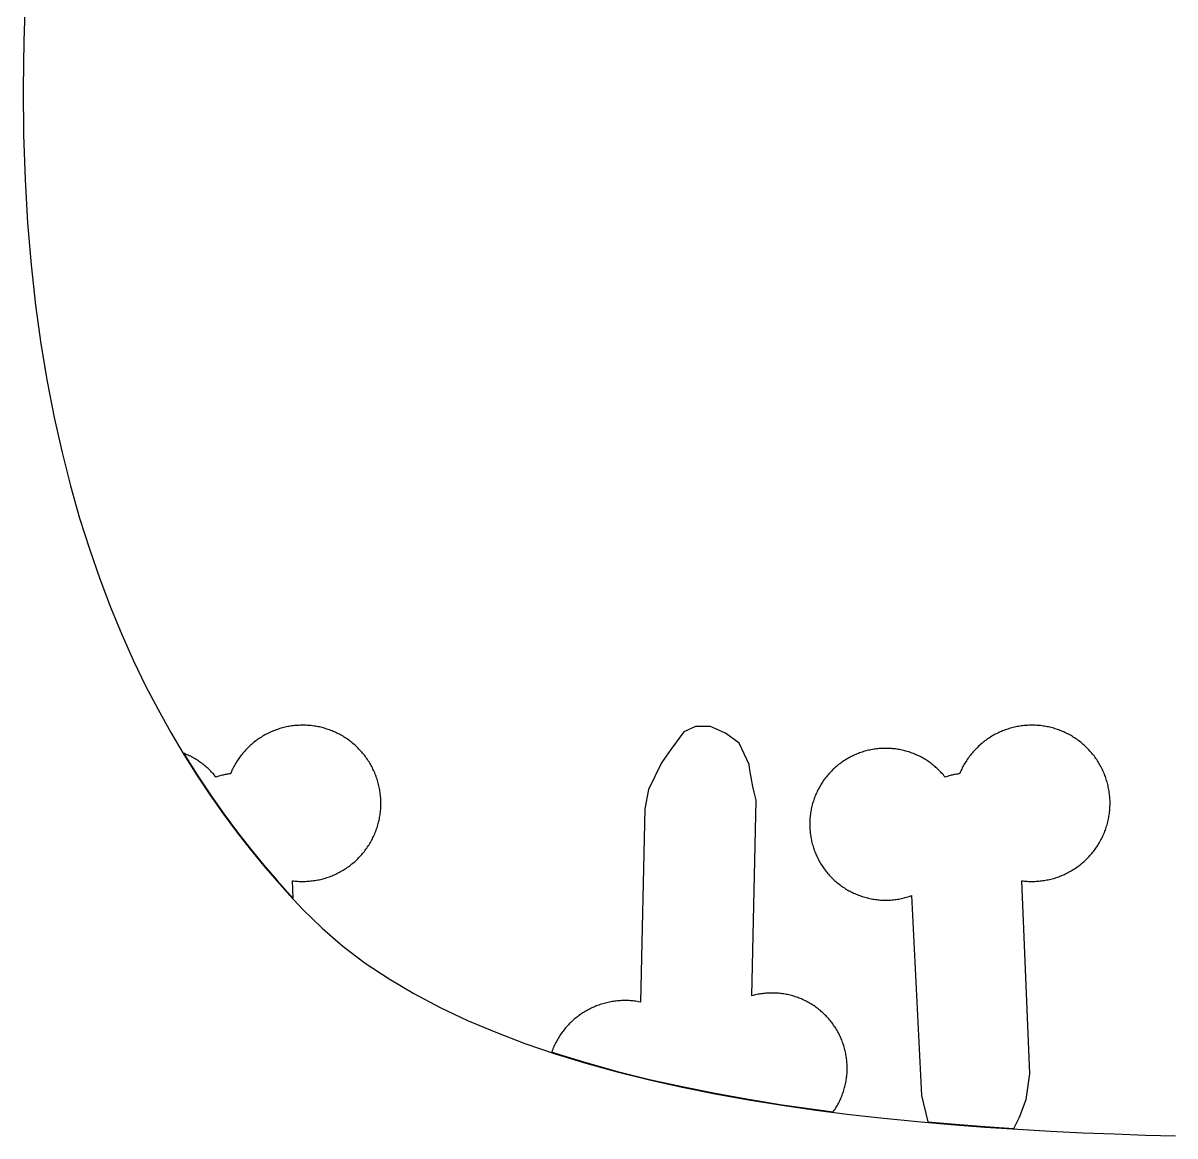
# Model space of a CAD drawing. Extents: x -246 to 246, y -104 to 199.
# Drawn here: x 154.57 to 173.52, y -103.87 to -85.55 of the extents above; entities that cross this region are included whole.
import ezdxf

# ---------------------------------------------------------------- set-up
doc = ezdxf.new("R2010")
doc.units = 0
doc.layers.add('Add_Red', color=1, linetype='Continuous')
doc.layers.add('Outline_Red', color=1, linetype='Continuous')

msp = doc.modelspace()

# ---------------------------------------------------------------- linework, layer by layer
at = {"layer": 'Add_Red'}
for points in [[(159.001, -99.67), (159.024, -99.673), (159.046, -99.675), (159.068, -99.677), (159.091, -99.678), (159.113, -99.68), (159.135, -99.68), (159.17, -99.681), (159.192, -99.681), (159.215, -99.68), (159.237, -99.679), (159.26, -99.678), (159.282, -99.676), (159.304, -99.674), (159.327, -99.671), (159.349, -99.668), (159.371, -99.665), (159.393, -99.661), (159.415, -99.657), (159.437, -99.653), (159.459, -99.648), (159.481, -99.643), (159.503, -99.637), (159.524, -99.631), (159.546, -99.625), (159.567, -99.618), (159.588, -99.611), (159.61, -99.603), (159.631, -99.596), (159.651, -99.587), (159.672, -99.579), (159.693, -99.57), (159.713, -99.56), (159.733, -99.551), (159.754, -99.541), (159.773, -99.53), (159.793, -99.52), (159.813, -99.509), (159.832, -99.497), (159.851, -99.486), (159.87, -99.474), (159.889, -99.461), (159.907, -99.448), (159.926, -99.435), (159.944, -99.422), (159.961, -99.408), (159.979, -99.394), (159.996, -99.38), (160.013, -99.366), (160.03, -99.351), (160.047, -99.336), (160.063, -99.32), (160.079, -99.304), (160.095, -99.288), (160.11, -99.272), (160.125, -99.256), (160.14, -99.239), (160.155, -99.222), (160.169, -99.204), (160.183, -99.187), (160.197, -99.169), (160.21, -99.151), (160.223, -99.133), (160.236, -99.114), (160.248, -99.096), (160.26, -99.077), (160.272, -99.057), (160.283, -99.038), (160.294, -99.019), (160.305, -98.999), (160.315, -98.979), (160.325, -98.959), (160.335, -98.939), (160.344, -98.918), (160.353, -98.898), (160.362, -98.877), (160.37, -98.856), (160.378, -98.835), (160.385, -98.814), (160.393, -98.793), (160.399, -98.771), (160.406, -98.75), (160.412, -98.728), (160.417, -98.706), (160.426, -98.671), (160.43, -98.649), (160.434, -98.627), (160.438, -98.605), (160.442, -98.583), (160.445, -98.561), (160.447, -98.539), (160.45, -98.516), (160.452, -98.494), (160.453, -98.472), (160.454, -98.449), (160.455, -98.427), (160.455, -98.395), (160.455, -98.373), (160.455, -98.35), (160.454, -98.328), (160.452, -98.306), (160.451, -98.283), (160.448, -98.261), (160.446, -98.239), (160.443, -98.216), (160.44, -98.194), (160.436, -98.172), (160.432, -98.15), (160.427, -98.128), (160.423, -98.106), (160.417, -98.084), (160.412, -98.063), (160.406, -98.041), (160.399, -98.019), (160.393, -97.998), (160.385, -97.977), (160.378, -97.956), (160.37, -97.935), (160.362, -97.914), (160.353, -97.893), (160.344, -97.872), (160.335, -97.852), (160.325, -97.832), (160.315, -97.812), (160.305, -97.792), (160.294, -97.772), (160.283, -97.753), (160.272, -97.733), (160.26, -97.714), (160.248, -97.695), (160.236, -97.676), (160.223, -97.658), (160.21, -97.64), (160.197, -97.622), (160.183, -97.604), (160.169, -97.586), (160.155, -97.569), (160.14, -97.552), (160.125, -97.535), (160.11, -97.519), (160.095, -97.502), (160.079, -97.486), (160.063, -97.471), (160.047, -97.455), (160.03, -97.44), (160.013, -97.425), (159.996, -97.411), (159.979, -97.396), (159.961, -97.382), (159.944, -97.369), (159.926, -97.355), (159.907, -97.342), (159.889, -97.33), (159.87, -97.317), (159.851, -97.305), (159.832, -97.293), (159.813, -97.282), (159.793, -97.271), (159.773, -97.26), (159.754, -97.25), (159.733, -97.24), (159.713, -97.23), (159.693, -97.221), (159.672, -97.212), (159.651, -97.203), (159.631, -97.195), (159.61, -97.187), (159.588, -97.18), (159.551, -97.168), (159.53, -97.161), (159.508, -97.155), (159.487, -97.149), (159.465, -97.144), (159.443, -97.139), (159.421, -97.134), (159.399, -97.13), (159.377, -97.126), (159.355, -97.123), (159.332, -97.12), (159.31, -97.117), (159.288, -97.115), (159.265, -97.113), (159.243, -97.112), (159.221, -97.111), (159.198, -97.11), (159.17, -97.11), (159.147, -97.11), (159.125, -97.111), (159.103, -97.112), (159.08, -97.113), (159.058, -97.115), (159.035, -97.117), (159.013, -97.119), (158.991, -97.122), (158.969, -97.126), (158.947, -97.129), (158.925, -97.133), (158.903, -97.138), (158.881, -97.143), (158.859, -97.148), (158.837, -97.154), (158.815, -97.16), (158.794, -97.166), (158.773, -97.173), (158.751, -97.18), (158.73, -97.187), (158.709, -97.195), (158.688, -97.203), (158.668, -97.212), (158.647, -97.221), (158.627, -97.23), (158.606, -97.24), (158.586, -97.25), (158.566, -97.26), (158.547, -97.271), (158.527, -97.282), (158.508, -97.293), (158.489, -97.305), (158.47, -97.317), (158.451, -97.33), (158.432, -97.342), (158.414, -97.355), (158.396, -97.369), (158.378, -97.382), (158.361, -97.396), (158.343, -97.411), (158.326, -97.425), (158.31, -97.44), (158.293, -97.455), (158.277, -97.471), (158.261, -97.486), (158.245, -97.502), (158.23, -97.519), (158.214, -97.535), (158.2, -97.552), (158.185, -97.569), (158.171, -97.586), (158.157, -97.604), (158.143, -97.622), (158.13, -97.64), (158.117, -97.658), (158.104, -97.676), (158.092, -97.695), (158.08, -97.714), (158.068, -97.733), (158.056, -97.753), (158.045, -97.772), (158.035, -97.792), (158.024, -97.812), (158.014, -97.832), (158.005, -97.852), (157.995, -97.872), (157.979, -97.911), (157.961, -97.913), (157.944, -97.915), (157.927, -97.917), (157.91, -97.92), (157.892, -97.923), (157.875, -97.926), (157.858, -97.93), (157.841, -97.934), (157.824, -97.938), (157.807, -97.942), (157.79, -97.947), (157.774, -97.952), (157.741, -97.963), (157.727, -97.946), (157.713, -97.929), (157.699, -97.913), (157.685, -97.897), (157.67, -97.881), (157.655, -97.865), (157.639, -97.85), (157.623, -97.834), (157.607, -97.819), (157.591, -97.805), (157.575, -97.791), (157.558, -97.777), (157.541, -97.763), (157.524, -97.749), (157.507, -97.736), (157.489, -97.723), (157.471, -97.711), (157.453, -97.699), (157.435, -97.687), (157.416, -97.675), (157.398, -97.664), (157.379, -97.653), (157.36, -97.642), (157.34, -97.632), (157.321, -97.622), (157.301, -97.613), (157.282, -97.604), (157.262, -97.595), (157.242, -97.586), (157.221, -97.578), (157.211, -97.574), (157.218, -97.586), (157.434, -97.928), (157.652, -98.255), (157.872, -98.567), (158.091, -98.863), (158.311, -99.145), (158.53, -99.411), (158.748, -99.665), (158.963, -99.905), (159.013, -99.959), (159.001, -99.67)], [(167.905, -103.464), (167.917, -103.446), (167.929, -103.428), (167.941, -103.41), (167.952, -103.392), (167.963, -103.373), (167.974, -103.354), (167.984, -103.335), (167.994, -103.316), (168.003, -103.297), (168.013, -103.277), (168.022, -103.258), (168.03, -103.238), (168.039, -103.218), (168.047, -103.198), (168.054, -103.178), (168.061, -103.157), (168.068, -103.137), (168.075, -103.116), (168.081, -103.096), (168.087, -103.075), (168.092, -103.054), (168.097, -103.033), (168.102, -103.012), (168.106, -102.991), (168.11, -102.969), (168.113, -102.948), (168.117, -102.927), (168.119, -102.905), (168.122, -102.884), (168.124, -102.862), (168.126, -102.841), (168.127, -102.819), (168.128, -102.798), (168.128, -102.776), (168.129, -102.755), (168.128, -102.729), (168.128, -102.707), (168.127, -102.686), (168.125, -102.664), (168.124, -102.643), (168.121, -102.621), (168.119, -102.6), (168.116, -102.578), (168.113, -102.557), (168.109, -102.536), (168.105, -102.514), (168.101, -102.493), (168.096, -102.472), (168.091, -102.451), (168.085, -102.43), (168.08, -102.41), (168.073, -102.389), (168.061, -102.352), (168.054, -102.332), (168.047, -102.311), (168.039, -102.291), (168.03, -102.271), (168.022, -102.251), (168.013, -102.232), (168.003, -102.212), (167.994, -102.193), (167.984, -102.174), (167.974, -102.155), (167.963, -102.136), (167.952, -102.117), (167.941, -102.099), (167.929, -102.081), (167.917, -102.063), (167.905, -102.045), (167.892, -102.027), (167.88, -102.01), (167.866, -101.993), (167.853, -101.976), (167.839, -101.959), (167.825, -101.943), (167.811, -101.927), (167.796, -101.911), (167.781, -101.895), (167.766, -101.88), (167.751, -101.865), (167.735, -101.85), (167.719, -101.835), (167.703, -101.821), (167.687, -101.807), (167.67, -101.793), (167.653, -101.78), (167.636, -101.767), (167.619, -101.754), (167.601, -101.741), (167.583, -101.729), (167.565, -101.717), (167.547, -101.706), (167.529, -101.694), (167.51, -101.683), (167.491, -101.673), (167.472, -101.662), (167.453, -101.652), (167.434, -101.643), (167.414, -101.633), (167.395, -101.625), (167.375, -101.616), (167.355, -101.608), (167.335, -101.6), (167.315, -101.592), (167.294, -101.585), (167.274, -101.578), (167.253, -101.572), (167.233, -101.565), (167.212, -101.56), (167.191, -101.554), (167.17, -101.549), (167.149, -101.545), (167.128, -101.54), (167.106, -101.536), (167.085, -101.533), (167.064, -101.53), (167.042, -101.527), (167.021, -101.524), (166.999, -101.522), (166.978, -101.521), (166.956, -101.519), (166.935, -101.518), (166.913, -101.518), (166.892, -101.518), (166.856, -101.518), (166.834, -101.519), (166.813, -101.52), (166.791, -101.522), (166.77, -101.524), (166.748, -101.526), (166.727, -101.529), (166.705, -101.532), (166.684, -101.535), (166.663, -101.539), (166.642, -101.543), (166.621, -101.548), (166.6, -101.553), (166.579, -101.558), (166.558, -101.563), (166.63, -98.344), (166.598, -98.21), (166.578, -98.12), (166.56, -98.029), (166.543, -97.939), (166.529, -97.848), (166.515, -97.756), (166.353, -97.407), (166.125, -97.242), (165.878, -97.13), (165.635, -97.133), (165.44, -97.22), (165.225, -97.51), (165.071, -97.73), (164.859, -98.17), (164.801, -98.488), (164.725, -101.666), (164.696, -101.661), (164.674, -101.657), (164.652, -101.654), (164.63, -101.651), (164.607, -101.648), (164.585, -101.646), (164.563, -101.644), (164.54, -101.643), (164.518, -101.642), (164.495, -101.641), (164.473, -101.641), (164.437, -101.642), (164.415, -101.642), (164.392, -101.644), (164.37, -101.645), (164.348, -101.647), (164.325, -101.65), (164.303, -101.652), (164.281, -101.656), (164.259, -101.659), (164.237, -101.663), (164.215, -101.667), (164.193, -101.672), (164.171, -101.677), (164.149, -101.683), (164.128, -101.688), (164.106, -101.695), (164.085, -101.701), (164.063, -101.708), (164.042, -101.716), (164.021, -101.723), (164, -101.731), (163.98, -101.74), (163.959, -101.749), (163.938, -101.758), (163.918, -101.767), (163.898, -101.777), (163.878, -101.787), (163.858, -101.798), (163.839, -101.809), (163.819, -101.82), (163.8, -101.832), (163.781, -101.843), (163.762, -101.856), (163.744, -101.868), (163.725, -101.881), (163.707, -101.894), (163.69, -101.908), (163.672, -101.922), (163.654, -101.936), (163.637, -101.95), (163.62, -101.965), (163.604, -101.98), (163.587, -101.995), (163.571, -102.011), (163.556, -102.027), (163.54, -102.043), (163.525, -102.059), (163.51, -102.076), (163.495, -102.093), (163.481, -102.11), (163.467, -102.128), (163.453, -102.145), (163.439, -102.163), (163.426, -102.181), (163.413, -102.2), (163.401, -102.218), (163.389, -102.237), (163.377, -102.256), (163.365, -102.276), (163.354, -102.295), (163.343, -102.315), (163.333, -102.334), (163.323, -102.354), (163.313, -102.375), (163.304, -102.395), (163.294, -102.415), (163.286, -102.436), (163.277, -102.457), (163.269, -102.478), (163.266, -102.488), (163.324, -102.507), (163.83, -102.663), (164.348, -102.807), (164.876, -102.939), (165.413, -103.059), (165.956, -103.168), (166.505, -103.267), (167.059, -103.356), (167.616, -103.436), (167.899, -103.472), (167.905, -103.464)], [(170.967, -103.562), (171.075, -103.273), (171.134, -102.849), (171, -99.67), (171.022, -99.673), (171.045, -99.675), (171.067, -99.677), (171.09, -99.678), (171.112, -99.68), (171.134, -99.68), (171.169, -99.681), (171.191, -99.681), (171.214, -99.68), (171.236, -99.679), (171.258, -99.678), (171.281, -99.676), (171.303, -99.674), (171.325, -99.671), (171.348, -99.668), (171.37, -99.665), (171.392, -99.661), (171.414, -99.657), (171.436, -99.653), (171.458, -99.648), (171.48, -99.643), (171.502, -99.637), (171.523, -99.631), (171.545, -99.625), (171.566, -99.618), (171.587, -99.611), (171.609, -99.603), (171.63, -99.596), (171.65, -99.587), (171.671, -99.579), (171.692, -99.57), (171.712, -99.56), (171.732, -99.551), (171.752, -99.541), (171.772, -99.53), (171.792, -99.52), (171.812, -99.509), (171.831, -99.497), (171.85, -99.486), (171.869, -99.474), (171.888, -99.461), (171.906, -99.448), (171.924, -99.435), (171.943, -99.422), (171.96, -99.408), (171.978, -99.394), (171.995, -99.38), (172.012, -99.366), (172.029, -99.351), (172.046, -99.336), (172.062, -99.32), (172.078, -99.304), (172.094, -99.288), (172.109, -99.272), (172.124, -99.256), (172.139, -99.239), (172.154, -99.222), (172.168, -99.204), (172.182, -99.187), (172.196, -99.169), (172.209, -99.151), (172.222, -99.133), (172.235, -99.114), (172.247, -99.096), (172.259, -99.077), (172.271, -99.057), (172.282, -99.038), (172.293, -99.019), (172.304, -98.999), (172.314, -98.979), (172.324, -98.959), (172.334, -98.939), (172.343, -98.918), (172.352, -98.898), (172.361, -98.877), (172.369, -98.856), (172.377, -98.835), (172.384, -98.814), (172.392, -98.793), (172.398, -98.771), (172.405, -98.75), (172.411, -98.728), (172.416, -98.706), (172.424, -98.671), (172.429, -98.649), (172.433, -98.627), (172.437, -98.605), (172.441, -98.583), (172.444, -98.561), (172.446, -98.539), (172.449, -98.516), (172.451, -98.494), (172.452, -98.472), (172.453, -98.449), (172.454, -98.427), (172.454, -98.395), (172.454, -98.373), (172.454, -98.35), (172.453, -98.328), (172.451, -98.306), (172.45, -98.283), (172.447, -98.261), (172.445, -98.239), (172.442, -98.216), (172.439, -98.194), (172.435, -98.172), (172.431, -98.15), (172.426, -98.128), (172.421, -98.106), (172.416, -98.084), (172.411, -98.063), (172.405, -98.041), (172.398, -98.019), (172.392, -97.998), (172.384, -97.977), (172.377, -97.956), (172.369, -97.935), (172.361, -97.914), (172.352, -97.893), (172.343, -97.872), (172.334, -97.852), (172.324, -97.832), (172.314, -97.812), (172.304, -97.792), (172.293, -97.772), (172.282, -97.753), (172.271, -97.733), (172.259, -97.714), (172.247, -97.695), (172.235, -97.676), (172.222, -97.658), (172.209, -97.64), (172.196, -97.622), (172.182, -97.604), (172.168, -97.586), (172.154, -97.569), (172.139, -97.552), (172.124, -97.535), (172.109, -97.519), (172.094, -97.502), (172.078, -97.486), (172.062, -97.471), (172.046, -97.455), (172.029, -97.44), (172.012, -97.425), (171.995, -97.411), (171.978, -97.396), (171.96, -97.382), (171.943, -97.369), (171.924, -97.355), (171.906, -97.342), (171.888, -97.33), (171.869, -97.317), (171.85, -97.305), (171.831, -97.293), (171.812, -97.282), (171.792, -97.271), (171.772, -97.26), (171.752, -97.25), (171.732, -97.24), (171.712, -97.23), (171.692, -97.221), (171.671, -97.212), (171.65, -97.203), (171.63, -97.195), (171.609, -97.187), (171.587, -97.18), (171.55, -97.168), (171.529, -97.161), (171.507, -97.155), (171.485, -97.149), (171.464, -97.144), (171.442, -97.139), (171.42, -97.134), (171.398, -97.13), (171.376, -97.126), (171.353, -97.123), (171.331, -97.12), (171.309, -97.117), (171.287, -97.115), (171.264, -97.113), (171.242, -97.112), (171.219, -97.111), (171.197, -97.11), (171.169, -97.11), (171.146, -97.11), (171.124, -97.111), (171.102, -97.112), (171.079, -97.113), (171.057, -97.115), (171.034, -97.117), (171.012, -97.119), (170.99, -97.122), (170.968, -97.126), (170.946, -97.129), (170.924, -97.133), (170.902, -97.138), (170.88, -97.143), (170.858, -97.148), (170.836, -97.154), (170.814, -97.16), (170.793, -97.166), (170.772, -97.173), (170.75, -97.18), (170.729, -97.187), (170.708, -97.195), (170.687, -97.203), (170.666, -97.212), (170.646, -97.221), (170.625, -97.23), (170.605, -97.24), (170.585, -97.25), (170.565, -97.26), (170.546, -97.271), (170.526, -97.282), (170.507, -97.293), (170.488, -97.305), (170.469, -97.317), (170.45, -97.33), (170.431, -97.342), (170.413, -97.355), (170.395, -97.369), (170.377, -97.382), (170.36, -97.396), (170.342, -97.411), (170.325, -97.425), (170.309, -97.44), (170.292, -97.455), (170.276, -97.471), (170.26, -97.486), (170.244, -97.502), (170.229, -97.519), (170.213, -97.535), (170.199, -97.552), (170.184, -97.569), (170.17, -97.586), (170.156, -97.604), (170.142, -97.622), (170.129, -97.64), (170.116, -97.658), (170.103, -97.676), (170.091, -97.695), (170.079, -97.714), (170.067, -97.733), (170.055, -97.753), (170.044, -97.772), (170.034, -97.792), (170.023, -97.812), (170.013, -97.832), (170.004, -97.852), (169.994, -97.872), (169.978, -97.911), (169.96, -97.913), (169.943, -97.915), (169.926, -97.917), (169.908, -97.92), (169.891, -97.923), (169.874, -97.926), (169.857, -97.93), (169.84, -97.934), (169.823, -97.938), (169.806, -97.942), (169.789, -97.947), (169.772, -97.952), (169.74, -97.963), (169.726, -97.946), (169.712, -97.929), (169.698, -97.913), (169.683, -97.897), (169.669, -97.881), (169.653, -97.865), (169.638, -97.85), (169.622, -97.834), (169.606, -97.819), (169.59, -97.805), (169.574, -97.791), (169.557, -97.777), (169.54, -97.763), (169.523, -97.749), (169.506, -97.736), (169.488, -97.723), (169.47, -97.711), (169.452, -97.699), (169.434, -97.687), (169.415, -97.675), (169.397, -97.664), (169.378, -97.653), (169.359, -97.642), (169.339, -97.632), (169.32, -97.622), (169.3, -97.613), (169.281, -97.604), (169.261, -97.595), (169.241, -97.586), (169.22, -97.578), (169.2, -97.57), (169.18, -97.563), (169.159, -97.556), (169.138, -97.549), (169.117, -97.542), (169.096, -97.536), (169.075, -97.531), (169.054, -97.525), (169.033, -97.52), (169.012, -97.516), (168.99, -97.512), (168.969, -97.508), (168.947, -97.505), (168.926, -97.501), (168.904, -97.499), (168.882, -97.497), (168.861, -97.495), (168.839, -97.493), (168.817, -97.492), (168.795, -97.491), (168.762, -97.491), (168.74, -97.491), (168.718, -97.491), (168.696, -97.492), (168.675, -97.494), (168.653, -97.495), (168.631, -97.498), (168.609, -97.5), (168.588, -97.503), (168.566, -97.506), (168.545, -97.51), (168.523, -97.514), (168.502, -97.518), (168.481, -97.523), (168.459, -97.528), (168.438, -97.533), (168.417, -97.539), (168.396, -97.545), (168.376, -97.552), (168.355, -97.559), (168.334, -97.566), (168.314, -97.574), (168.294, -97.582), (168.273, -97.59), (168.253, -97.599), (168.234, -97.608), (168.214, -97.617), (168.194, -97.627), (168.175, -97.637), (168.156, -97.647), (168.137, -97.658), (168.118, -97.669), (168.095, -97.684), (168.076, -97.696), (168.058, -97.708), (168.04, -97.72), (168.022, -97.733), (168.005, -97.746), (167.988, -97.759), (167.971, -97.773), (167.954, -97.787), (167.937, -97.801), (167.921, -97.816), (167.905, -97.83), (167.889, -97.846), (167.874, -97.861), (167.859, -97.877), (167.844, -97.892), (167.829, -97.909), (167.815, -97.925), (167.801, -97.942), (167.787, -97.958), (167.773, -97.976), (167.76, -97.993), (167.747, -98.011), (167.735, -98.028), (167.722, -98.046), (167.711, -98.065), (167.699, -98.083), (167.688, -98.102), (167.677, -98.121), (167.666, -98.14), (167.656, -98.159), (167.646, -98.178), (167.636, -98.198), (167.627, -98.218), (167.618, -98.237), (167.609, -98.257), (167.601, -98.278), (167.593, -98.298), (167.586, -98.318), (167.578, -98.339), (167.572, -98.36), (167.565, -98.381), (167.559, -98.401), (167.553, -98.423), (167.548, -98.444), (167.543, -98.465), (167.538, -98.486), (167.534, -98.508), (167.53, -98.529), (167.527, -98.551), (167.524, -98.572), (167.521, -98.594), (167.518, -98.615), (167.516, -98.637), (167.515, -98.659), (167.514, -98.681), (167.513, -98.703), (167.512, -98.74), (167.512, -98.762), (167.513, -98.784), (167.514, -98.806), (167.515, -98.827), (167.517, -98.849), (167.519, -98.871), (167.522, -98.892), (167.524, -98.914), (167.528, -98.936), (167.531, -98.957), (167.535, -98.979), (167.54, -99), (167.544, -99.021), (167.549, -99.042), (167.555, -99.064), (167.561, -99.085), (167.567, -99.105), (167.573, -99.126), (167.58, -99.147), (167.588, -99.167), (167.595, -99.188), (167.603, -99.208), (167.612, -99.228), (167.62, -99.248), (167.629, -99.268), (167.639, -99.29), (167.649, -99.309), (167.659, -99.328), (167.67, -99.348), (167.681, -99.366), (167.692, -99.385), (167.703, -99.404), (167.715, -99.422), (167.727, -99.44), (167.739, -99.458), (167.752, -99.476), (167.765, -99.494), (167.778, -99.511), (167.792, -99.528), (167.806, -99.545), (167.82, -99.561), (167.834, -99.578), (167.849, -99.594), (167.864, -99.609), (167.879, -99.625), (167.895, -99.64), (167.911, -99.655), (167.927, -99.67), (167.943, -99.684), (167.96, -99.698), (167.977, -99.712), (167.994, -99.726), (168.011, -99.739), (168.029, -99.752), (168.047, -99.765), (168.065, -99.777), (168.083, -99.789), (168.101, -99.801), (168.12, -99.812), (168.139, -99.823), (168.158, -99.834), (168.177, -99.844), (168.196, -99.854), (168.216, -99.864), (168.235, -99.873), (168.255, -99.882), (168.275, -99.891), (168.295, -99.899), (168.316, -99.907), (168.336, -99.915), (168.357, -99.922), (168.377, -99.929), (168.398, -99.936), (168.419, -99.942), (168.44, -99.948), (168.461, -99.953), (168.482, -99.958), (168.504, -99.963), (168.525, -99.967), (168.547, -99.971), (168.568, -99.975), (168.59, -99.978), (168.611, -99.981), (168.633, -99.983), (168.655, -99.985), (168.676, -99.987), (168.698, -99.988), (168.72, -99.989), (168.762, -99.99), (168.784, -99.989), (168.805, -99.989), (168.827, -99.988), (168.849, -99.987), (168.871, -99.985), (168.892, -99.983), (168.914, -99.98), (168.936, -99.977), (168.957, -99.974), (168.979, -99.971), (169, -99.967), (169.021, -99.962), (169.043, -99.958), (169.064, -99.953), (169.085, -99.947), (169.106, -99.941), (169.127, -99.935), (169.148, -99.928), (169.187, -99.915), (169.35, -103.205), (169.456, -103.639), (169.842, -103.673), (170.392, -103.715), (170.869, -103.746), (170.967, -103.562)]]:
    msp.add_lwpolyline(points, dxfattribs=at)
at = {"layer": 'Outline_Red'}
msp.add_lwpolyline([(154.609, -85.029), (154.578, -85.843), (154.567, -86.631), (154.574, -87.393), (154.599, -88.13), (154.641, -88.842), (154.699, -89.53), (154.773, -90.194), (154.862, -90.834), (154.964, -91.451), (155.08, -92.046), (155.208, -92.619), (155.348, -93.17), (155.498, -93.7), (155.658, -94.209), (155.828, -94.698), (156.006, -95.167), (156.192, -95.617), (156.385, -96.048), (156.584, -96.46), (156.788, -96.854), (156.997, -97.231), (157.21, -97.591), (157.426, -97.934), (157.644, -98.261), (157.864, -98.573), (158.084, -98.869), (158.304, -99.151), (158.523, -99.418), (158.741, -99.672), (158.956, -99.912), (159.168, -100.139), (159.487, -100.452), (159.831, -100.747), (160.199, -101.024), (160.589, -101.284), (161, -101.528), (161.431, -101.756), (161.88, -101.968), (162.345, -102.165), (162.826, -102.348), (163.321, -102.517), (163.828, -102.673), (164.346, -102.817), (164.874, -102.949), (165.411, -103.069), (165.955, -103.178), (166.504, -103.277), (167.058, -103.366), (167.615, -103.446), (168.173, -103.517), (168.731, -103.58), (169.288, -103.635), (169.842, -103.683), (170.392, -103.725), (170.937, -103.761), (171.475, -103.791), (172.005, -103.817), (172.525, -103.838), (173.035, -103.856), (173.532, -103.871)], dxfattribs=at)

doc.saveas('drawing.dxf')
